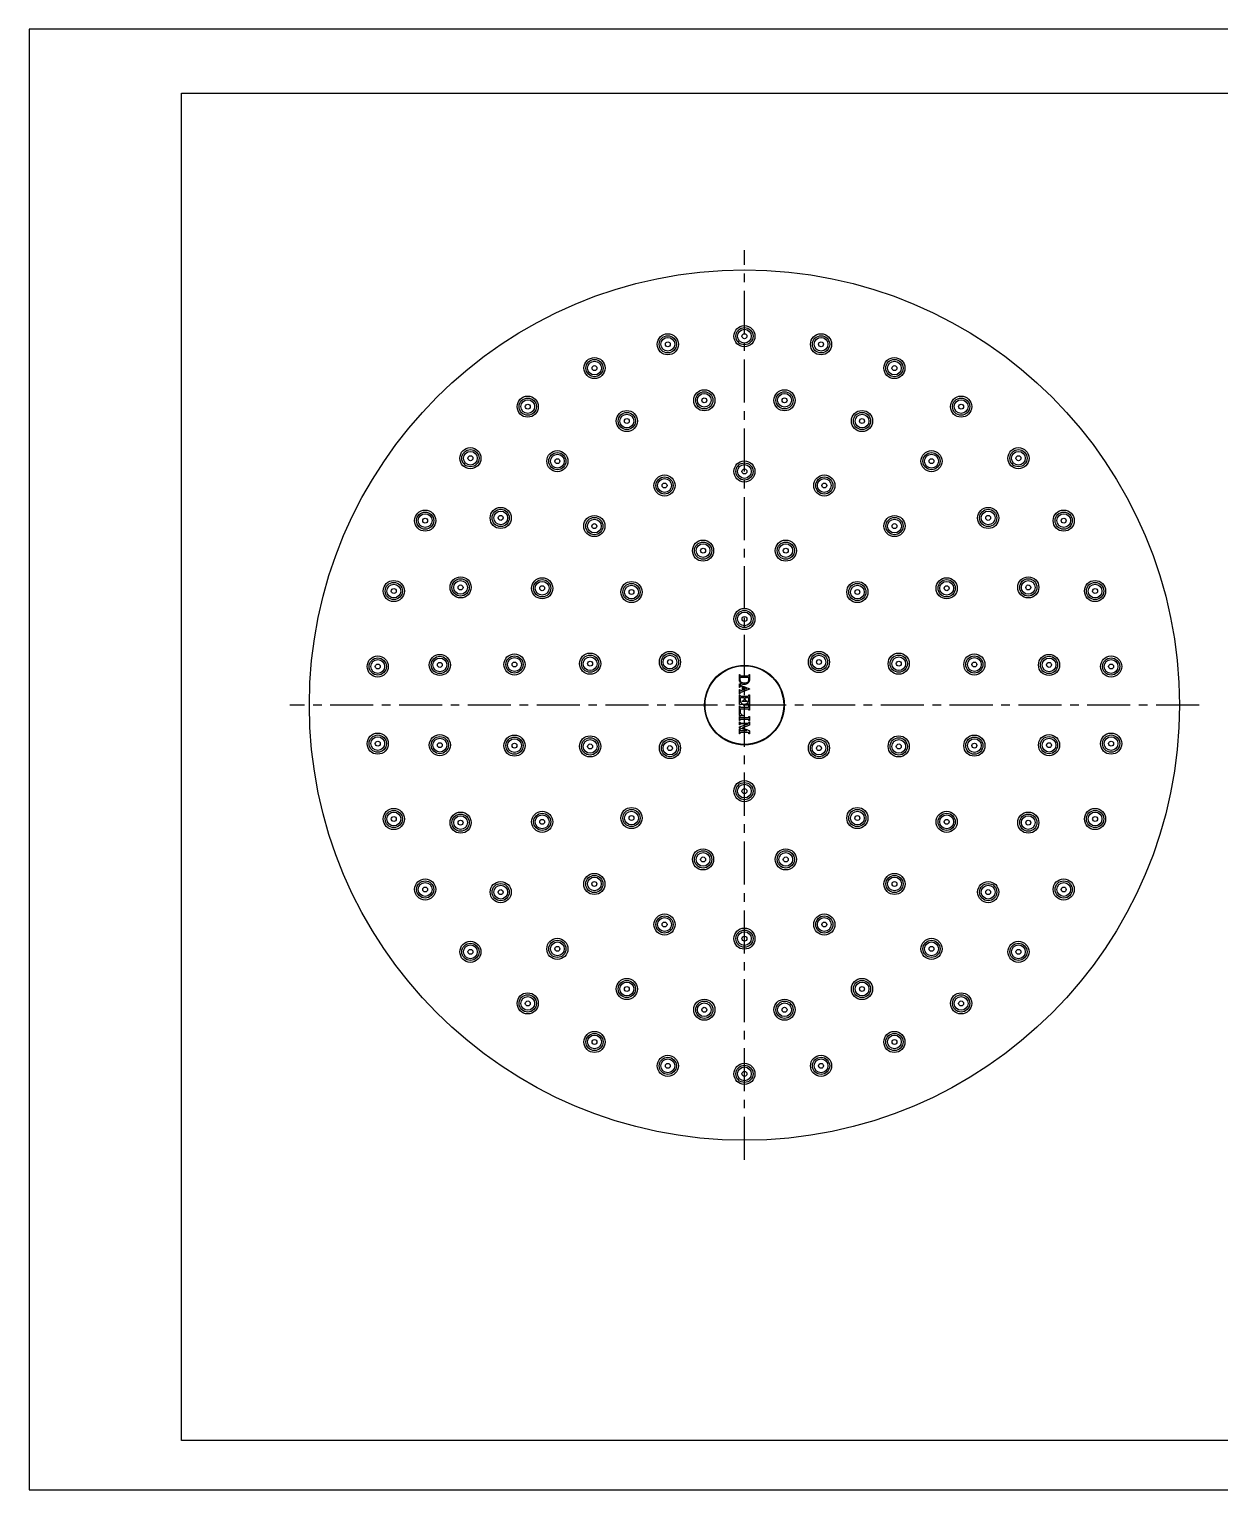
# Model space of a CAD drawing. Extents: x 61254 to 61674, y -28661 to -28364.
# Drawn here: x 61254.5 to 61496.7, y -28661.5 to -28364.5 of the extents above; entities that cross this region are included whole.
import ezdxf

# ---------------------------------------------------------------- set-up
doc = ezdxf.new("R2010")
doc.units = 0
doc.header["$LTSCALE"] = 7
doc.header["$MEASUREMENT"] = 0
doc.linetypes.add('CENTER', pattern=[2, 1.25, -0.25, 0.25, -0.25])
doc.layers.get('0').update_dxf_attribs({"color": 2, "linetype": 'CONTINUOUS'})
for name, color, linetype in [('CL', 1, 'CENTER'), ('D', 2, 'CONTINUOUS'), ('TXT', 4, 'CONTINUOUS')]:
    doc.layers.add(name, color=color, linetype=linetype)

# ---------------------------------------------------------------- blocks, each defined once
blk = doc.blocks.new('BORDER')
for p, q in [((1, 1), (0, 1)), ((0, 1), (0, 0)), ((0, 0), (1, 0))]:
    blk.add_line(p, q)

msp = doc.modelspace()

# ---------------------------------------------------------------- linework, layer by layer
at = {"linetype": 'Continuous'}
for p, q in [((61398.95, -28496.62), (61398.95, -28495.7)), ((61398.95, -28495.7), (61399.05, -28495.7)), ((61398.95, -28496.77), (61398.95, -28496.62)), ((61398.96, -28496.93), (61398.95, -28496.77)), ((61398.99, -28497.07), (61398.96, -28496.93)), ((61399.03, -28497.19), (61398.99, -28497.07)), ((61399.05, -28495.7), (61399.05, -28495.82)), ((61399.05, -28495.82), (61399.07, -28495.89)), ((61399.08, -28496.37), (61399.05, -28496.41)), ((61399.05, -28496.41), (61399.05, -28496.48)), ((61399.05, -28496.48), (61399.05, -28496.57)), ((61399.05, -28496.57), (61399.05, -28496.68)), ((61399.05, -28496.68), (61399.05, -28496.81)), ((61399.05, -28496.81), (61399.07, -28496.94)), ((61399.07, -28495.89), (61399.13, -28495.94)), ((61399.07, -28496.94), (61399.11, -28497.06)), ((61399.11, -28496.34), (61399.08, -28496.37)), ((61399.18, -28496.33), (61399.11, -28496.34)), ((61399.11, -28497.06), (61399.16, -28497.14)), ((61399.13, -28495.94), (61399.19, -28495.96)), ((61399.16, -28497.14), (61399.23, -28497.22)), ((61400.75, -28496.33), (61399.18, -28496.33)), ((61399.19, -28495.96), (61400.73, -28495.96)), ((61400.71, -28497.18), (61400.77, -28497.1)), ((61400.73, -28495.96), (61400.81, -28495.95)), ((61400.8, -28496.35), (61400.75, -28496.33)), ((61400.77, -28497.1), (61400.82, -28497.01)), ((61400.85, -28496.39), (61400.8, -28496.35)), ((61400.81, -28495.95), (61400.87, -28495.91)), ((61400.82, -28497.01), (61400.86, -28496.89)), ((61400.87, -28496.46), (61400.85, -28496.39)), ((61400.86, -28496.89), (61400.87, -28496.74)), ((61400.87, -28495.91), (61400.89, -28495.83)), ((61400.87, -28496.51), (61400.87, -28496.46)), ((61400.87, -28496.56), (61400.87, -28496.51)), ((61400.87, -28496.6), (61400.87, -28496.56)), ((61400.87, -28496.74), (61400.87, -28496.6)), ((61400.89, -28495.69), (61400.99, -28495.69)), ((61400.89, -28495.83), (61400.89, -28495.69)), ((61400.93, -28497.04), (61400.89, -28497.15)), ((61400.96, -28496.92), (61400.93, -28497.04)), ((61400.98, -28496.8), (61400.96, -28496.92)), ((61400.99, -28496.68), (61400.98, -28496.8)), ((61400.99, -28495.69), (61400.99, -28496.68)), ((61398.95, -28497.58), (61399.05, -28497.58)), ((61398.95, -28498.32), (61398.95, -28497.58)), ((61399.05, -28498.32), (61398.95, -28498.32)), ((61398.95, -28499.63), (61398.95, -28498.74)), ((61398.95, -28498.74), (61399.04, -28498.74)), ((61399.05, -28499.63), (61398.95, -28499.63)), ((61398.95, -28499.82), (61399.05, -28499.82)), ((61398.95, -28500.47), (61398.95, -28499.82)), ((61399.08, -28497.29), (61399.03, -28497.19)), ((61399.04, -28498.74), (61399.04, -28498.92)), ((61399.04, -28498.92), (61399.07, -28498.98)), ((61399.05, -28497.58), (61399.06, -28497.64)), ((61399.07, -28498.18), (61399.05, -28498.32)), ((61399.07, -28499.5), (61399.05, -28499.63)), ((61399.05, -28499.82), (61399.06, -28499.95)), ((61399.06, -28497.64), (61399.07, -28497.71)), ((61399.06, -28499.95), (61399.1, -28500.06)), ((61399.07, -28497.71), (61399.1, -28497.77)), ((61399.15, -28498.09), (61399.07, -28498.18)), ((61399.07, -28498.98), (61399.12, -28499.01)), ((61399.14, -28499.43), (61399.07, -28499.5)), ((61399.15, -28497.4), (61399.08, -28497.29)), ((61399.1, -28497.77), (61399.15, -28497.85)), ((61399.1, -28500.06), (61399.22, -28500.1)), ((61399.12, -28499.01), (61399.19, -28499.01)), ((61399.25, -28499.38), (61399.14, -28499.43)), ((61399.25, -28497.5), (61399.15, -28497.4)), ((61399.15, -28497.85), (61399.21, -28497.9)), ((61399.27, -28498.08), (61399.15, -28498.09)), ((61399.19, -28499.01), (61399.58, -28498.87)), ((61399.21, -28497.9), (61399.3, -28497.95)), ((61399.22, -28500.1), (61400.75, -28500.09)), ((61399.23, -28497.22), (61399.3, -28497.28)), ((61399.36, -28497.58), (61399.25, -28497.5)), ((61401.02, -28498.7), (61399.25, -28499.38)), ((61399.58, -28498.19), (61399.27, -28498.08)), ((61399.3, -28497.28), (61399.5, -28497.35)), ((61399.3, -28497.95), (61399.57, -28498.06)), ((61399.49, -28497.66), (61399.36, -28497.58)), ((61399.63, -28497.71), (61399.49, -28497.66)), ((61399.5, -28497.35), (61399.74, -28497.38)), ((61399.57, -28498.06), (61399.85, -28498.17)), ((61399.58, -28498.87), (61399.58, -28498.19)), ((61399.78, -28497.73), (61399.63, -28497.71)), ((61400.48, -28498.53), (61399.68, -28498.22)), ((61399.68, -28498.22), (61399.68, -28498.84)), ((61399.68, -28498.84), (61400.48, -28498.53)), ((61399.74, -28497.38), (61399.96, -28497.39)), ((61399.95, -28497.74), (61399.78, -28497.73)), ((61399.85, -28498.17), (61400.16, -28498.29)), ((61400.13, -28497.73), (61399.95, -28497.74)), ((61399.96, -28497.39), (61400.18, -28497.38)), ((61400.3, -28497.69), (61400.13, -28497.73)), ((61400.16, -28498.29), (61400.47, -28498.41)), ((61400.18, -28497.38), (61400.44, -28497.34)), ((61400.44, -28497.63), (61400.3, -28497.69)), ((61400.44, -28497.34), (61400.64, -28497.24)), ((61400.57, -28497.56), (61400.44, -28497.63)), ((61400.47, -28498.41), (61400.75, -28498.52)), ((61400.68, -28497.46), (61400.57, -28497.56)), ((61400.64, -28497.24), (61400.71, -28497.18)), ((61400.78, -28497.35), (61400.68, -28497.46)), ((61400.75, -28498.52), (61401.02, -28498.62)), ((61400.75, -28500.09), (61400.82, -28500.08)), ((61400.84, -28497.26), (61400.78, -28497.35)), ((61400.82, -28500.08), (61400.86, -28500.03)), ((61400.89, -28497.15), (61400.84, -28497.26)), ((61400.86, -28500.03), (61400.88, -28499.97)), ((61400.88, -28499.82), (61400.99, -28499.82)), ((61400.88, -28499.97), (61400.88, -28499.82)), ((61400.99, -28499.82), (61400.99, -28501.67)), ((61401.02, -28498.62), (61401.02, -28498.7)), ((61398.95, -28501.12), (61398.95, -28500.47)), ((61398.95, -28501.76), (61398.95, -28501.12)), ((61398.96, -28501.79), (61398.95, -28501.76)), ((61398.95, -28504.01), (61398.95, -28502.11)), ((61398.95, -28502.11), (61399.05, -28502.11)), ((61398.98, -28501.82), (61398.96, -28501.79)), ((61399.02, -28501.83), (61398.98, -28501.82)), ((61399.72, -28501.87), (61399.02, -28501.83)), ((61399.05, -28502.11), (61399.05, -28502.23)), ((61399.05, -28502.23), (61399.08, -28502.3)), ((61399.08, -28500.56), (61399.06, -28500.63)), ((61399.06, -28500.63), (61399.06, -28500.75)), ((61399.06, -28500.75), (61399.06, -28500.94)), ((61399.06, -28500.94), (61399.06, -28501.08)), ((61399.06, -28501.08), (61399.15, -28501.34)), ((61399.1, -28502.77), (61399.06, -28502.87)), ((61399.06, -28502.87), (61399.06, -28503.34)), ((61399.12, -28500.51), (61399.08, -28500.56)), ((61399.08, -28502.3), (61399.13, -28502.35)), ((61399.16, -28502.73), (61399.1, -28502.77)), ((61399.19, -28500.47), (61399.12, -28500.51)), ((61399.13, -28502.35), (61399.21, -28502.37)), ((61399.15, -28501.34), (61399.37, -28501.62)), ((61399.25, -28502.73), (61399.16, -28502.73)), ((61399.23, -28500.47), (61399.19, -28500.47)), ((61399.21, -28502.37), (61400.7, -28502.36)), ((61399.28, -28500.46), (61399.23, -28500.47)), ((61400.72, -28502.73), (61399.25, -28502.73)), ((61399.33, -28500.46), (61399.28, -28500.46)), ((61399.87, -28500.46), (61399.33, -28500.46)), ((61399.37, -28501.62), (61399.72, -28501.76)), ((61399.53, -28501.08), (61399.74, -28501.02)), ((61399.53, -28501.17), (61399.53, -28501.08)), ((61400.44, -28501.17), (61399.53, -28501.17)), ((61399.72, -28501.76), (61399.72, -28501.87)), ((61399.74, -28501.02), (61399.89, -28500.87)), ((61399.91, -28500.47), (61399.87, -28500.46)), ((61399.89, -28500.87), (61399.95, -28500.65)), ((61399.93, -28500.5), (61399.91, -28500.47)), ((61399.95, -28500.55), (61399.93, -28500.5)), ((61399.95, -28500.65), (61399.95, -28500.55)), ((61400.07, -28500.51), (61400.06, -28500.55)), ((61400.06, -28500.55), (61400.06, -28500.65)), ((61400.06, -28500.65), (61400.1, -28500.84)), ((61400.1, -28500.48), (61400.07, -28500.51)), ((61400.14, -28500.46), (61400.1, -28500.48)), ((61400.1, -28500.84), (61400.23, -28501.01)), ((61400.76, -28500.46), (61400.14, -28500.46)), ((61400.23, -28501.01), (61400.44, -28501.09)), ((61400.26, -28501.7), (61400.59, -28501.53)), ((61400.26, -28501.77), (61400.26, -28501.7)), ((61400.93, -28501.74), (61400.26, -28501.77)), ((61400.44, -28501.09), (61400.44, -28501.17)), ((61400.59, -28501.53), (61400.8, -28501.27)), ((61400.7, -28502.36), (61400.8, -28502.34)), ((61400.79, -28502.74), (61400.72, -28502.73)), ((61400.82, -28500.48), (61400.76, -28500.46)), ((61400.85, -28502.79), (61400.79, -28502.74)), ((61400.8, -28501.27), (61400.87, -28500.93)), ((61400.8, -28502.34), (61400.86, -28502.29)), ((61400.86, -28500.52), (61400.82, -28500.48)), ((61400.88, -28502.87), (61400.85, -28502.79)), ((61400.87, -28500.59), (61400.86, -28500.52)), ((61400.86, -28502.29), (61400.88, -28502.21)), ((61400.87, -28500.93), (61400.87, -28500.59)), ((61400.88, -28502.11), (61400.99, -28502.11)), ((61400.88, -28502.21), (61400.88, -28502.11)), ((61400.88, -28502.97), (61400.88, -28502.87)), ((61400.99, -28502.97), (61400.88, -28502.97)), ((61400.96, -28501.73), (61400.93, -28501.74)), ((61400.98, -28501.71), (61400.96, -28501.73)), ((61400.99, -28501.67), (61400.98, -28501.71)), ((61400.99, -28502.11), (61400.99, -28502.97)), ((61398.95, -28504.05), (61398.95, -28504.01)), ((61398.98, -28504.07), (61398.95, -28504.05)), ((61398.95, -28504.23), (61399.05, -28504.23)), ((61398.95, -28505.04), (61398.95, -28504.23)), ((61399.05, -28505.04), (61398.95, -28505.04)), ((61398.95, -28505.31), (61399.05, -28505.31)), ((61398.95, -28505.97), (61398.95, -28505.31)), ((61399.05, -28505.97), (61398.95, -28505.97)), ((61399.02, -28504.09), (61398.98, -28504.07)), ((61398.98, -28506.38), (61400.78, -28505.74)), ((61399.76, -28504.12), (61399.02, -28504.09)), ((61399.05, -28504.23), (61399.05, -28504.34)), ((61399.05, -28504.34), (61399.08, -28504.42)), ((61399.07, -28504.88), (61399.05, -28504.94)), ((61399.05, -28504.94), (61399.05, -28505.04)), ((61399.05, -28505.31), (61399.09, -28505.45)), ((61399.08, -28505.86), (61399.05, -28505.97)), ((61399.06, -28503.34), (61399.18, -28503.66)), ((61399.12, -28504.84), (61399.07, -28504.88)), ((61399.08, -28504.42), (61399.15, -28504.45)), ((61399.17, -28505.77), (61399.08, -28505.86)), ((61399.09, -28505.45), (61399.18, -28505.55)), ((61399.18, -28504.83), (61399.12, -28504.84)), ((61399.15, -28504.45), (61399.21, -28504.46)), ((61399.29, -28505.74), (61399.17, -28505.77)), ((61399.18, -28503.66), (61399.44, -28503.92)), ((61400.78, -28504.83), (61399.18, -28504.83)), ((61399.18, -28505.55), (61399.31, -28505.59)), ((61399.21, -28504.46), (61400.76, -28504.46)), ((61399.54, -28505.74), (61399.29, -28505.74)), ((61399.31, -28505.59), (61400.7, -28505.59)), ((61399.44, -28503.92), (61399.76, -28504.03)), ((61400.77, -28505.74), (61399.54, -28505.74)), ((61399.76, -28504.03), (61399.76, -28504.12)), ((61400.7, -28505.59), (61400.81, -28505.56)), ((61400.76, -28504.46), (61400.82, -28504.45)), ((61400.78, -28505.74), (61400.77, -28505.74)), ((61400.83, -28504.85), (61400.78, -28504.83)), ((61400.81, -28505.56), (61400.87, -28505.48)), ((61400.82, -28504.45), (61400.86, -28504.41)), ((61400.87, -28504.89), (61400.83, -28504.85)), ((61400.86, -28504.41), (61400.88, -28504.34)), ((61400.88, -28504.94), (61400.87, -28504.89)), ((61400.87, -28505.48), (61400.89, -28505.39)), ((61400.88, -28504.34), (61400.88, -28504.23)), ((61400.88, -28504.23), (61400.99, -28504.23)), ((61400.88, -28505.04), (61400.88, -28504.94)), ((61400.99, -28505.04), (61400.88, -28505.04)), ((61400.89, -28505.39), (61400.88, -28505.31)), ((61400.88, -28505.31), (61400.99, -28505.31)), ((61400.94, -28506.04), (61400.88, -28506.08)), ((61400.97, -28505.99), (61400.94, -28506.04)), ((61400.99, -28505.93), (61400.97, -28505.99)), ((61400.99, -28504.23), (61400.99, -28505.04)), ((61400.99, -28505.31), (61400.99, -28505.93)), ((61398.95, -28506.76), (61399.05, -28506.76)), ((61398.95, -28507.75), (61398.95, -28506.76)), ((61399.05, -28507.75), (61398.95, -28507.75)), ((61398.98, -28506.53), (61398.98, -28506.38)), ((61400.47, -28507.11), (61398.98, -28506.53)), ((61399.05, -28506.76), (61399.05, -28506.88)), ((61399.05, -28506.88), (61399.06, -28506.99)), ((61399.07, -28507.56), (61399.05, -28507.65)), ((61399.05, -28507.65), (61399.05, -28507.75)), ((61399.06, -28506.99), (61399.12, -28507.07)), ((61399.13, -28507.49), (61399.07, -28507.56)), ((61399.12, -28507.07), (61399.23, -28507.1)), ((61399.23, -28507.47), (61399.13, -28507.49)), ((61399.23, -28507.1), (61400.45, -28507.1)), ((61400.7, -28507.47), (61399.23, -28507.47)), ((61400.88, -28506.08), (61399.59, -28506.54)), ((61399.59, -28506.54), (61399.59, -28506.59)), ((61399.59, -28506.59), (61400.02, -28506.76)), ((61400.02, -28506.76), (61400.45, -28506.92)), ((61400.45, -28506.92), (61400.88, -28507.07)), ((61400.45, -28507.1), (61400.47, -28507.11)), ((61400.79, -28507.49), (61400.7, -28507.47)), ((61400.86, -28507.55), (61400.79, -28507.49)), ((61400.88, -28507.64), (61400.86, -28507.55)), ((61400.88, -28507.07), (61400.93, -28507.1)), ((61400.88, -28507.75), (61400.88, -28507.64)), ((61400.99, -28507.75), (61400.88, -28507.75)), ((61400.93, -28507.1), (61400.97, -28507.14)), ((61400.97, -28507.14), (61400.99, -28507.2)), ((61400.99, -28507.2), (61400.99, -28507.75))]:
    msp.add_line(p, q, dxfattribs=at)
at = {"color": 7, "linetype": 'Continuous'}
for radius in [88.5, 8.1, 8]:
    msp.add_circle((61399.96, -28501.92), radius, dxfattribs=at)
at = {"layer": 'CL', "color": 1}
for p, q in [((61399.96, -28594.42), (61399.96, -28409.42)), ((61492.46, -28501.92), (61307.46, -28501.92))]:
    msp.add_line(p, q, dxfattribs=at)
at = {"layer": 'D'}
for centre, radius in [((61399.96, -28426.92), 2.15), ((61399.96, -28426.92), 1.75), ((61399.96, -28426.92), 1.4), ((61384.37, -28428.56), 2.15), ((61384.37, -28428.56), 1.75), ((61384.37, -28428.56), 1.4), ((61384.37, -28428.56), 0.5), ((61399.96, -28426.92), 0.5), ((61415.55, -28428.56), 2.15), ((61415.55, -28428.56), 1.75), ((61415.55, -28428.56), 1.4), ((61415.55, -28428.56), 0.5), ((61369.46, -28433.4), 2.15), ((61369.46, -28433.4), 1.75), ((61430.47, -28433.4), 2.15), ((61430.47, -28433.4), 1.75), ((61369.46, -28433.4), 1.4), ((61369.46, -28433.4), 0.5), ((61430.47, -28433.4), 1.4), ((61430.47, -28433.4), 0.5), ((61355.88, -28441.24), 2.15), ((61355.88, -28441.24), 1.75), ((61355.88, -28441.24), 1.4), ((61391.8, -28439.95), 2.15), ((61391.8, -28439.95), 1.75), ((61391.8, -28439.95), 1.4), ((61391.8, -28439.95), 0.5), ((61408.12, -28439.95), 2.15), ((61408.12, -28439.95), 1.75), ((61408.12, -28439.95), 1.4), ((61408.12, -28439.95), 0.5), ((61444.04, -28441.24), 2.15), ((61444.04, -28441.24), 1.75), ((61444.04, -28441.24), 1.4), ((61355.88, -28441.24), 0.5), ((61376.04, -28444.17), 2.15), ((61376.04, -28444.17), 1.75), ((61376.04, -28444.17), 1.4), ((61376.04, -28444.17), 0.5), ((61423.88, -28444.17), 2.15), ((61423.88, -28444.17), 1.75), ((61423.88, -28444.17), 1.4), ((61423.88, -28444.17), 0.5), ((61444.04, -28441.24), 0.5), ((61344.22, -28451.73), 2.15), ((61455.7, -28451.73), 2.15), ((61344.22, -28451.73), 1.75), ((61344.22, -28451.73), 1.4), ((61344.22, -28451.73), 0.5), ((61361.91, -28452.33), 2.15), ((61361.91, -28452.33), 1.75), ((61361.91, -28452.33), 1.4), ((61361.91, -28452.33), 0.5), ((61399.96, -28454.42), 2.15), ((61438.01, -28452.33), 2.15), ((61438.01, -28452.33), 1.75), ((61438.01, -28452.33), 1.4), ((61438.01, -28452.33), 0.5), ((61455.7, -28451.73), 1.75), ((61455.7, -28451.73), 1.4), ((61455.7, -28451.73), 0.5), ((61383.71, -28457.28), 2.15), ((61383.71, -28457.28), 1.75), ((61399.96, -28454.42), 1.75), ((61399.96, -28454.42), 1.4), ((61399.96, -28454.42), 0.5), ((61416.21, -28457.28), 2.15), ((61416.21, -28457.28), 1.75), ((61383.71, -28457.28), 1.4), ((61383.71, -28457.28), 0.5), ((61416.21, -28457.28), 1.4), ((61416.21, -28457.28), 0.5), ((61335.01, -28464.42), 2.15), ((61335.01, -28464.42), 1.75), ((61335.01, -28464.42), 1.4), ((61335.01, -28464.42), 0.5), ((61350.38, -28463.87), 2.15), ((61350.38, -28463.87), 1.75), ((61350.38, -28463.87), 1.4), ((61350.38, -28463.87), 0.5), ((61369.43, -28465.53), 2.15), ((61369.43, -28465.53), 1.75), ((61369.43, -28465.53), 1.4), ((61430.49, -28465.53), 2.15), ((61430.49, -28465.53), 1.75), ((61430.49, -28465.53), 1.4), ((61449.55, -28463.87), 2.15), ((61449.55, -28463.87), 1.75), ((61449.55, -28463.87), 1.4), ((61449.55, -28463.87), 0.5), ((61464.91, -28464.42), 2.15), ((61464.91, -28464.42), 1.75), ((61464.91, -28464.42), 1.4), ((61464.91, -28464.42), 0.5), ((61369.43, -28465.53), 0.5), ((61430.49, -28465.53), 0.5), ((61391.55, -28470.52), 2.15), ((61391.55, -28470.52), 1.75), ((61391.55, -28470.52), 1.4), ((61391.55, -28470.52), 0.5), ((61408.37, -28470.52), 2.15), ((61408.37, -28470.52), 1.75), ((61408.37, -28470.52), 1.4), ((61408.37, -28470.52), 0.5), ((61342.22, -28478), 2.15), ((61342.22, -28478), 1.75), ((61358.82, -28478.17), 2.15), ((61441.1, -28478.17), 2.15), ((61457.7, -28478), 2.15), ((61457.7, -28478), 1.75), ((61328.63, -28478.74), 2.15), ((61328.63, -28478.74), 1.75), ((61328.63, -28478.74), 1.4), ((61328.63, -28478.74), 0.5), ((61342.22, -28478), 1.4), ((61342.22, -28478), 0.5), ((61358.82, -28478.17), 1.75), ((61358.82, -28478.17), 1.4), ((61358.82, -28478.17), 0.5), ((61376.98, -28478.94), 2.15), ((61376.98, -28478.94), 1.75), ((61376.98, -28478.94), 1.4), ((61376.98, -28478.94), 0.5), ((61422.94, -28478.94), 2.15), ((61422.94, -28478.94), 1.75), ((61422.94, -28478.94), 1.4), ((61422.94, -28478.94), 0.5), ((61441.1, -28478.17), 1.75), ((61441.1, -28478.17), 1.4), ((61441.1, -28478.17), 0.5), ((61457.7, -28478), 1.4), ((61457.7, -28478), 0.5), ((61471.29, -28478.74), 2.15), ((61471.29, -28478.74), 1.75), ((61471.29, -28478.74), 1.4), ((61471.29, -28478.74), 0.5), ((61399.96, -28484.42), 2.15), ((61399.96, -28484.42), 1.75), ((61399.96, -28484.42), 1.4), ((61399.96, -28484.42), 0.5), ((61384.81, -28493.17), 2.15), ((61415.12, -28493.17), 2.15), ((61325.37, -28494.08), 2.15), ((61325.37, -28494.08), 1.75), ((61325.37, -28494.08), 1.4), ((61325.37, -28494.08), 0.5), ((61338, -28493.76), 2.15), ((61338, -28493.76), 1.75), ((61338, -28493.76), 1.4), ((61338, -28493.76), 0.5), ((61353.18, -28493.67), 2.15), ((61353.18, -28493.67), 1.75), ((61353.18, -28493.67), 1.4), ((61353.18, -28493.67), 0.5), ((61368.57, -28493.51), 2.15), ((61368.57, -28493.51), 1.75), ((61368.57, -28493.51), 1.4), ((61368.57, -28493.51), 0.5), ((61384.81, -28493.17), 1.75), ((61384.81, -28493.17), 1.4), ((61384.81, -28493.17), 0.5), ((61415.12, -28493.17), 1.75), ((61415.12, -28493.17), 1.4), ((61415.12, -28493.17), 0.5), ((61431.35, -28493.51), 2.15), ((61431.35, -28493.51), 1.75), ((61431.35, -28493.51), 1.4), ((61431.35, -28493.51), 0.5), ((61446.74, -28493.67), 2.15), ((61446.74, -28493.67), 1.75), ((61446.74, -28493.67), 1.4), ((61446.74, -28493.67), 0.5), ((61461.93, -28493.76), 2.15), ((61461.93, -28493.76), 1.75), ((61461.93, -28493.76), 1.4), ((61461.93, -28493.76), 0.5), ((61474.55, -28494.08), 2.15), ((61474.55, -28494.08), 1.75), ((61474.55, -28494.08), 1.4), ((61474.55, -28494.08), 0.5), ((61325.37, -28509.76), 2.15), ((61325.37, -28509.76), 1.75), ((61325.37, -28509.76), 1.4), ((61338, -28510.07), 2.15), ((61338, -28510.07), 1.75), ((61338, -28510.07), 1.4), ((61353.18, -28510.17), 2.15), ((61353.18, -28510.17), 1.75), ((61353.18, -28510.17), 1.4), ((61368.57, -28510.33), 2.15), ((61368.57, -28510.33), 1.75), ((61368.57, -28510.33), 1.4), ((61384.81, -28510.67), 2.15), ((61384.81, -28510.67), 1.75), ((61415.12, -28510.67), 2.15), ((61415.12, -28510.67), 1.75), ((61431.35, -28510.33), 2.15), ((61431.35, -28510.33), 1.75), ((61431.35, -28510.33), 1.4), ((61446.74, -28510.17), 2.15), ((61446.74, -28510.17), 1.75), ((61446.74, -28510.17), 1.4), ((61461.93, -28510.07), 2.15), ((61461.93, -28510.07), 1.75), ((61461.93, -28510.07), 1.4), ((61474.55, -28509.76), 2.15), ((61474.55, -28509.76), 1.75), ((61474.55, -28509.76), 1.4), ((61325.37, -28509.76), 0.5), ((61338, -28510.07), 0.5), ((61353.18, -28510.17), 0.5), ((61368.57, -28510.33), 0.5), ((61384.81, -28510.67), 1.4), ((61384.81, -28510.67), 0.5), ((61415.12, -28510.67), 1.4), ((61415.12, -28510.67), 0.5), ((61431.35, -28510.33), 0.5), ((61446.74, -28510.17), 0.5), ((61461.93, -28510.07), 0.5), ((61474.55, -28509.76), 0.5), ((61399.96, -28519.42), 2.15), ((61399.96, -28519.42), 1.75), ((61399.96, -28519.42), 1.4), ((61399.96, -28519.42), 0.5), ((61328.63, -28525.09), 2.15), ((61328.63, -28525.09), 1.75), ((61328.63, -28525.09), 1.4), ((61342.22, -28525.83), 2.15), ((61358.82, -28525.67), 2.15), ((61376.98, -28524.9), 2.15), ((61376.98, -28524.9), 1.75), ((61376.98, -28524.9), 1.4), ((61422.94, -28524.9), 2.15), ((61422.94, -28524.9), 1.75), ((61422.94, -28524.9), 1.4), ((61441.1, -28525.67), 2.15), ((61457.7, -28525.83), 2.15), ((61471.29, -28525.09), 2.15), ((61471.29, -28525.09), 1.75), ((61471.29, -28525.09), 1.4), ((61328.63, -28525.09), 0.5), ((61342.22, -28525.83), 1.75), ((61342.22, -28525.83), 1.4), ((61342.22, -28525.83), 0.5), ((61358.82, -28525.67), 1.75), ((61358.82, -28525.67), 1.4), ((61358.82, -28525.67), 0.5), ((61376.98, -28524.9), 0.5), ((61422.94, -28524.9), 0.5), ((61441.1, -28525.67), 1.75), ((61441.1, -28525.67), 1.4), ((61441.1, -28525.67), 0.5), ((61457.7, -28525.83), 1.75), ((61457.7, -28525.83), 1.4), ((61457.7, -28525.83), 0.5), ((61471.29, -28525.09), 0.5), ((61391.55, -28533.31), 2.15), ((61391.55, -28533.31), 1.75), ((61391.55, -28533.31), 1.4), ((61408.37, -28533.31), 2.15), ((61408.37, -28533.31), 1.75), ((61408.37, -28533.31), 1.4), ((61391.55, -28533.31), 0.5), ((61408.37, -28533.31), 0.5), ((61335.01, -28539.42), 2.15), ((61335.01, -28539.42), 1.75), ((61335.01, -28539.42), 1.4), ((61350.38, -28539.96), 2.15), ((61350.38, -28539.96), 1.75), ((61350.38, -28539.96), 1.4), ((61369.43, -28538.3), 2.15), ((61369.43, -28538.3), 1.75), ((61369.43, -28538.3), 1.4), ((61369.43, -28538.3), 0.5), ((61430.49, -28538.3), 2.15), ((61430.49, -28538.3), 1.75), ((61430.49, -28538.3), 1.4), ((61430.49, -28538.3), 0.5), ((61449.55, -28539.96), 2.15), ((61449.55, -28539.96), 1.75), ((61449.55, -28539.96), 1.4), ((61464.91, -28539.42), 2.15), ((61464.91, -28539.42), 1.75), ((61464.91, -28539.42), 1.4), ((61335.01, -28539.42), 0.5), ((61350.38, -28539.96), 0.5), ((61449.55, -28539.96), 0.5), ((61464.91, -28539.42), 0.5), ((61383.71, -28546.55), 2.15), ((61416.21, -28546.55), 2.15), ((61383.71, -28546.55), 1.75), ((61383.71, -28546.55), 1.4), ((61383.71, -28546.55), 0.5), ((61399.96, -28549.42), 2.15), ((61416.21, -28546.55), 1.75), ((61416.21, -28546.55), 1.4), ((61416.21, -28546.55), 0.5), ((61344.22, -28552.1), 2.15), ((61344.22, -28552.1), 1.75), ((61361.91, -28551.5), 2.15), ((61361.91, -28551.5), 1.75), ((61361.91, -28551.5), 1.4), ((61399.96, -28549.42), 1.75), ((61399.96, -28549.42), 1.4), ((61399.96, -28549.42), 0.5), ((61438.01, -28551.5), 2.15), ((61438.01, -28551.5), 1.75), ((61438.01, -28551.5), 1.4), ((61455.7, -28552.1), 2.15), ((61455.7, -28552.1), 1.75), ((61344.22, -28552.1), 1.4), ((61344.22, -28552.1), 0.5), ((61361.91, -28551.5), 0.5), ((61438.01, -28551.5), 0.5), ((61455.7, -28552.1), 1.4), ((61455.7, -28552.1), 0.5), ((61376.04, -28559.66), 2.15), ((61376.04, -28559.66), 1.75), ((61376.04, -28559.66), 1.4), ((61376.04, -28559.66), 0.5), ((61423.88, -28559.66), 2.15), ((61423.88, -28559.66), 1.75), ((61423.88, -28559.66), 1.4), ((61423.88, -28559.66), 0.5), ((61355.88, -28562.59), 2.15), ((61355.88, -28562.59), 1.75), ((61355.88, -28562.59), 1.4), ((61355.88, -28562.59), 0.5), ((61391.8, -28563.88), 2.15), ((61391.8, -28563.88), 1.75), ((61391.8, -28563.88), 1.4), ((61408.12, -28563.88), 2.15), ((61408.12, -28563.88), 1.75), ((61408.12, -28563.88), 1.4), ((61444.04, -28562.59), 2.15), ((61444.04, -28562.59), 1.75), ((61444.04, -28562.59), 1.4), ((61444.04, -28562.59), 0.5), ((61391.8, -28563.88), 0.5), ((61408.12, -28563.88), 0.5), ((61369.46, -28570.43), 2.15), ((61430.47, -28570.43), 2.15), ((61369.46, -28570.43), 1.75), ((61369.46, -28570.43), 1.4), ((61369.46, -28570.43), 0.5), ((61430.47, -28570.43), 1.75), ((61430.47, -28570.43), 1.4), ((61430.47, -28570.43), 0.5), ((61384.37, -28575.28), 2.15), ((61384.37, -28575.28), 1.75), ((61384.37, -28575.28), 1.4), ((61415.55, -28575.28), 2.15), ((61415.55, -28575.28), 1.75), ((61415.55, -28575.28), 1.4), ((61384.37, -28575.28), 0.5), ((61399.96, -28576.92), 2.15), ((61399.96, -28576.92), 1.75), ((61399.96, -28576.92), 1.4), ((61399.96, -28576.92), 0.5), ((61415.55, -28575.28), 0.5)]:
    msp.add_circle(centre, radius, dxfattribs=at)
for points in [[(61455.64, -28478.63), (61455.64, -28478.62)], [(61447.97, -28538.49), (61447.98, -28538.49)], [(61392.29, -28561.79), (61392.3, -28561.79)]]:
    msp.add_spline(points, degree=3, dxfattribs=at)
at = {"layer": 'TXT'}
for p, q in [((61285.46, -28377.49), (61663.46, -28377.49)), ((61285.46, -28651.49), (61285.46, -28377.49)), ((61663.46, -28651.49), (61285.46, -28651.49))]:
    msp.add_line(p, q, dxfattribs=at)

# ---------------------------------------------------------------- block references
at = {"xscale": 420, "yscale": 297, "zscale": 420}
msp.add_blockref('BORDER', (61254.46, -28661.49), dxfattribs=at)

doc.saveas('drawing.dxf')
